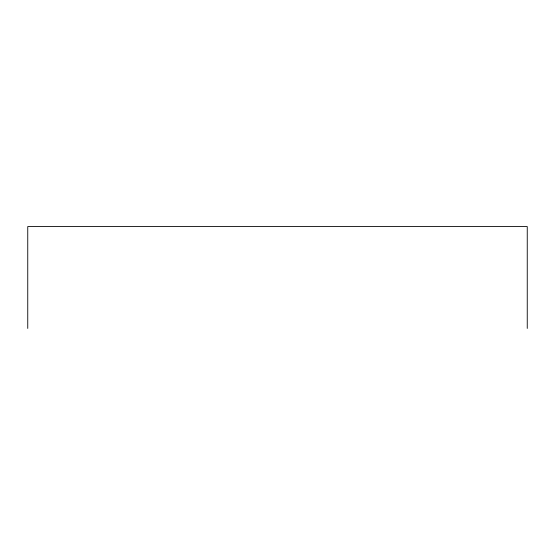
<?xml version="1.0" encoding="UTF-8"?>
<svg xmlns="http://www.w3.org/2000/svg" width="555" height="555" viewBox="0 0 555 555"><rect width="100%" height="100%" fill="white"/><g stroke="black" fill="none" stroke-linecap="round" stroke-linejoin="round"><path stroke-width="0.83" d="M527.25 328.428L527.25 226.572L27.75 226.572L27.75 328.428"/></g></svg>
